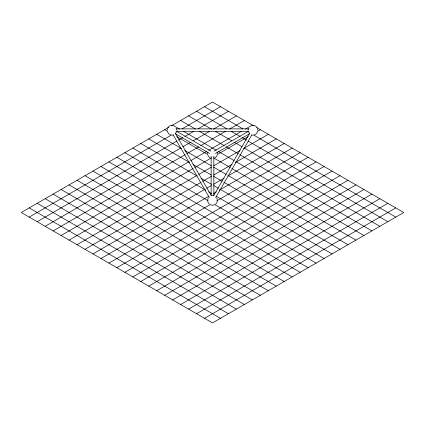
<?xml version="1.0" encoding="UTF-8"?>
<svg xmlns="http://www.w3.org/2000/svg" width="425" height="425" viewBox="0 0 425 425"><rect width="100%" height="100%" fill="white"/><g stroke="black" fill="none" stroke-linecap="round" stroke-linejoin="round"><path stroke-width="0.64" d="M167.057 130.236L167.434 128.685M207.543 153.611L207.921 152.06M248.03 130.236L248.407 128.685M176.593 131.782L175.254 133.875M217.079 155.162L216.734 156.172L214.981 157.903M208.266 197.8L207.543 200.361L208.266 202.922L209.259 204M257.566 131.782L256.227 133.875L254.331 134.969M213.658 195.665L249.831 133.009M215.656 197.583L251.828 134.932M167.779 127.675L169.532 125.938L172.013 125.348M215.741 204L216.734 202.922L217.457 200.361L216.734 197.8M168.672 127.388L21.25 212.5L212.5 322.915L403.75 212.5L256.721 127.617M171.519 125.742L212.5 102.085L253.279 125.625M29.219 217.101L171.652 134.868M181.99 128.897L220.469 106.686M37.188 221.701L176.747 141.127M178.473 140.133L183.063 137.477M184.79 136.483L193.402 131.511M197.997 128.86L228.438 111.286M45.156 226.302L180.699 148.049M182.994 146.721L191.032 142.077M193.333 140.755L209.413 131.468M213.435 129.147L236.406 115.887M53.125 230.903L185.22 154.636M186.942 153.643L199.001 146.678M200.727 145.685L225.42 131.426M229.442 129.104L244.375 120.488M61.094 235.503L189.167 161.558M190.889 160.565L206.396 151.613M208.696 150.285L241.432 131.389M245.453 129.067L252.344 125.088M214.104 151.125L247.748 131.697M215.459 153.462L249.103 134.04M69.062 240.104L193.115 168.481M194.841 167.487L211.496 157.872M217.239 154.557L248.253 136.648M257.438 131.346L260.312 129.689M77.031 244.704L197.067 175.403M198.788 174.409L211.422 167.115M213.722 165.787L240.141 150.535M243.583 148.548L268.281 134.289M85 249.305L201.014 182.325M202.736 181.332L211.352 176.359M213.648 175.031L232.029 164.422M235.471 162.43L276.25 138.89M92.969 253.906L204.962 189.247M206.683 188.254L211.278 185.603M213.578 184.275L223.917 178.303M227.933 175.982L284.219 143.491M100.938 258.506L208.909 196.169M213.504 193.518L216.378 191.861M219.247 190.203L292.188 148.091M108.906 263.107L209.987 204.749M216.877 200.77L300.156 152.692M116.875 267.707L308.125 157.292M124.844 272.308L316.094 161.893M132.812 276.909L324.062 166.494M140.781 281.509L332.031 171.094M148.75 286.11L340 175.695M156.719 290.711L347.969 180.296M164.688 295.311L355.938 184.896M172.656 299.912L363.906 189.497M180.625 304.513L371.875 194.097M188.594 309.113L379.844 198.698M196.562 313.714L387.812 203.299M204.531 318.314L395.781 207.899M214.981 204.653L212.5 205.248L210.019 204.653M172.013 135.123L173.357 134.969M211.156 195.627L213.844 195.627M175.998 128.887L249.002 128.887M175.998 131.58L249.002 131.58M252.987 125.348L255.468 125.938L257.221 127.675M251.643 134.969L252.987 135.123M170.669 134.969L168.773 133.875L167.434 131.782M204.531 106.686L243.01 128.897M253.348 134.868L395.781 217.101M196.562 111.286L227.003 128.86M231.598 131.511L240.21 136.483M241.937 137.477L246.527 140.133M248.253 141.127L387.812 221.701M188.594 115.887L211.565 129.147M215.587 131.468L231.667 140.755M233.968 142.077L242.006 146.721M244.301 148.049L379.844 226.302M180.625 120.488L195.558 129.104M199.58 131.426L224.273 145.685M225.999 146.678L238.058 153.643M239.78 154.636L371.875 230.903M172.656 125.088L179.547 129.067M183.568 131.389L216.304 150.285M218.604 151.613L234.111 160.565M235.833 161.558L363.906 235.503M177.252 131.697L210.896 151.125M175.897 134.04L209.541 153.462M164.688 129.689L167.562 131.346M176.747 136.648L207.761 154.557M213.504 157.872L230.159 167.487M231.885 168.481L355.938 240.104M156.719 134.289L181.417 148.548M184.859 150.535L211.278 165.787M213.578 167.115L226.212 174.409M227.933 175.403L347.969 244.704M148.75 138.89L189.529 162.43M192.971 164.422L211.352 175.031M213.648 176.359L222.264 181.332M223.986 182.325L340 249.305M140.781 143.491L197.067 175.982M201.083 178.303L211.422 184.275M213.722 185.603L218.317 188.254M220.038 189.247L332.031 253.906M132.812 148.091L205.753 190.203M208.622 191.861L211.496 193.518M216.091 196.169L324.062 258.506M124.844 152.692L208.123 200.77M215.013 204.749L316.094 263.107M116.875 157.292L308.125 267.707M108.906 161.893L300.156 272.308M100.938 166.494L292.188 276.909M92.969 171.094L284.219 281.509M85 175.695L276.25 286.11M77.031 180.296L268.281 290.711M69.062 184.896L260.312 295.311M61.094 189.497L252.344 299.912M53.125 194.097L244.375 304.513M45.156 198.698L236.406 309.113M37.188 203.299L228.438 313.714M29.219 207.899L220.469 318.314M210.019 157.903L208.266 156.172L207.921 155.162M249.746 133.875L248.407 131.782M175.169 133.009L211.342 195.665M173.172 134.932L209.344 197.583M257.566 128.685L257.943 130.236M217.079 152.06L217.457 153.611M176.593 128.685L176.97 130.236M213.855 156.246L213.855 195.091M211.145 156.246L211.145 195.091"/></g></svg>
